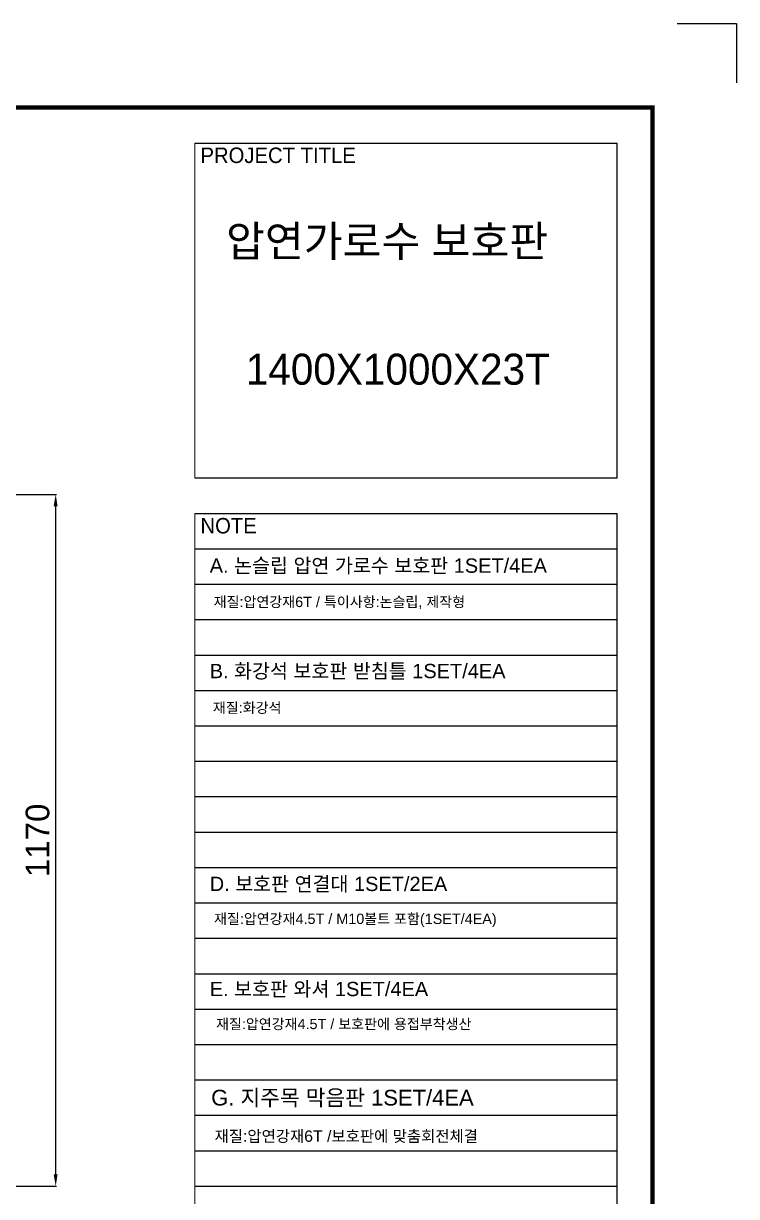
# Model space of a CAD drawing. Header units: millimetres. Extents: x 19421 to 25397, y -30913 to -26687.
# Drawn here: x 24190 to 25397, y -28671 to -26687 of the extents above; entities that cross this region are included whole.
import ezdxf

# ---------------------------------------------------------------- set-up
doc = ezdxf.new("R2010")
doc.units = ezdxf.units.MM
doc.layers.add('LAYOUT', color=7, linetype='Continuous')
doc.styles.add('H', font='')
doc.styles.get("Standard").update_dxf_attribs({"font": 'arial.ttf'})
doc.styles.get('H').set_extended_font_data('Dotum')
doc.dimstyles.new('ISO-25', dxfattribs={"dimtxt": 40, "dimasz": 20, "dimexe": 1.25, "dimexo": 10, "dimgap": 10, "dimtad": 1, "dimdec": 0, "dimtxsty": 'Standard', "dimcen": 2.5, "dimclrd": 3, "dimclre": 3, "dimclrt": 3, "dimadec": 0, "dimazin": 0, "dimtfac": 1, "dimtdec": 0, "dimtmove": 0, "dimatfit": 3, "dimfxl": 0, "dimarcsym": 0})

# ---------------------------------------------------------------- blocks, each defined once
blk = doc.blocks.new('*D17')
at = {"color": 3, "lineweight": -2, "transparency": 16777216}
for p, q in [((24174.5, -27483.6), (24246, -27483.6)), ((24244.8, -28633.6), (24244.8, -27503.6)), ((24174.5, -28653.6), (24246, -28653.6))]:
    blk.add_line(p, q, dxfattribs=at)
at = {"color": 3, "transparency": 16777216}
for points in [[(24241.4, -27503.6), (24248.1, -27503.6), (24244.8, -27483.6)], [(24241.4, -28633.6), (24248.1, -28633.6), (24244.8, -28653.6)]]:
    blk.add_solid(points, dxfattribs=at)
at = {"layer": 'Defpoints', "color": 0, "transparency": 16777216}
for p in [(24164.5, -27483.6), (24244.8, -27483.6), (24164.5, -28653.6)]:
    blk.add_point(p, dxfattribs=at)
at = {"color": 3, "transparency": 16777216, "insert": (24214.3, -28068.6), "char_height": 40, "attachment_point": 5, "rotation": 90}
blk.add_mtext('1170', dxfattribs=at)

msp = doc.modelspace()

# ---------------------------------------------------------------- linework, layer by layer
for p, q in [((25296.6, -26686.8), (25397.2, -26686.8)), ((25397.2, -26686.8), (25397.2, -26787.4)), ((24480.4, -26889), (25195, -26889)), ((25195, -27455.6), (25195, -26889)), ((24480.4, -27455.6), (25195, -27455.6)), ((24480.4, -27515.5), (25195, -27515.5)), ((25195, -29961.2), (25195, -27515.5)), ((24480.4, -27575.4), (25195, -27575.4)), ((24480.4, -27635.3), (25195, -27635.3)), ((24480.4, -27695.2), (25195, -27695.2)), ((24480.4, -27755.1), (25195, -27755.1)), ((24480.4, -27815), (25195, -27815)), ((24480.4, -27874.9), (25195, -27874.9)), ((24480.4, -27934.8), (25195, -27934.8)), ((24480.4, -27994.7), (25195, -27994.7)), ((24480.4, -28054.6), (25195, -28054.6)), ((24480.4, -28114.5), (25195, -28114.5)), ((24480.4, -28174.4), (25195, -28174.4)), ((24480.4, -28234.3), (25195, -28234.3)), ((24480.4, -28294.2), (25195, -28294.2)), ((24480.4, -28354.1), (25195, -28354.1)), ((24480.4, -28413.9), (25195, -28413.9)), ((24480.4, -28473.8), (25195, -28473.8)), ((24480.4, -28533.7), (25195, -28533.7)), ((24480.4, -28593.6), (25195, -28593.6)), ((24480.4, -28653.5), (25195, -28653.5))]:
    msp.add_line(p, q)
at = {"color": 0, "lineweight": 20}
for p, q in [((24480.4, -27455.6), (24480.4, -26889)), ((24480.4, -29961.2), (24480.4, -27515.5))]:
    msp.add_line(p, q, dxfattribs=at)
at = {"layer": 'LAYOUT'}
for p, q in [((25254.9, -26829.1), (23494, -26829.1)), ((25254.9, -27224.4), (25254.9, -26829.1))]:
    msp.add_line(p, q, dxfattribs=at)
at = {"layer": 'LAYOUT', "const_width": 7.11}
msp.add_lwpolyline([(19563.1, -30770.7), (25254.9, -30770.7), (25254.9, -26829.1), (19563.1, -26829.1)], close=True, dxfattribs=at)

# ---------------------------------------------------------------- texts
at = {"style": 'H'}
for s, height, p in [('PROJECT TITLE', 26.204, (24489.9, -26922.9)), ('압연가로수 보호판', 52.41, (24533.2, -27081.2)), ('1400X1000X23T', 52.408, (24566.5, -27297.8)), ('NOTE', 26.2, (24489.9, -27549.5))]:
    msp.add_text(s, height=height, dxfattribs=at).set_placement(p)
for s, height, p in [('A. 논슬립 압연 가로수 보호판 1SET/4EA', 24.2, (24505.5, -27616)), ('재질:압연강재6T / 특이사항:논슬립, 제작형', 17.424, (24512.2, -27674)), ('B. 화강석 보호판 받침틀 1SET/4EA', 24.2, (24505.5, -27794.3)), ('재질:화강석', 17.42, (24510.9, -27853)), ('D. 보호판 연결대 1SET/2EA', 24.2, (24505.5, -28154.4)), ('재질:압연강재4.5T / M10볼트 포함(1SET/4EA)', 17.424, (24512.8, -28210.1)), ('E. 보호판 와셔 1SET/4EA', 24.2, (24505.5, -28332.2)), ('재질:압연강재4.5T / 보호판에 용접부착생산', 17.424, (24516.2, -28388)), ('G. 지주목 막음판 1SET/4EA', 26.62, (24508, -28517.2)), ('재질:압연강재6T /보호판에 맞춤회전체결', 19.166, (24513.7, -28578.6))]:
    msp.add_text(s, height=height).set_placement(p)

# ---------------------------------------------------------------- dimensions: what is measured, and where the dimension line sits
dim = msp.add_linear_dim(base=(24244.8, -27483.6), p1=(24164.5, -28653.6), p2=(24164.5, -27483.6), angle=90, dimstyle='ISO-25')
dim.commit()
dim.dimension.update_dxf_attribs({"geometry": '*D17', "text_midpoint": (24214.3, -28068.6)})

doc.saveas('drawing.dxf')
